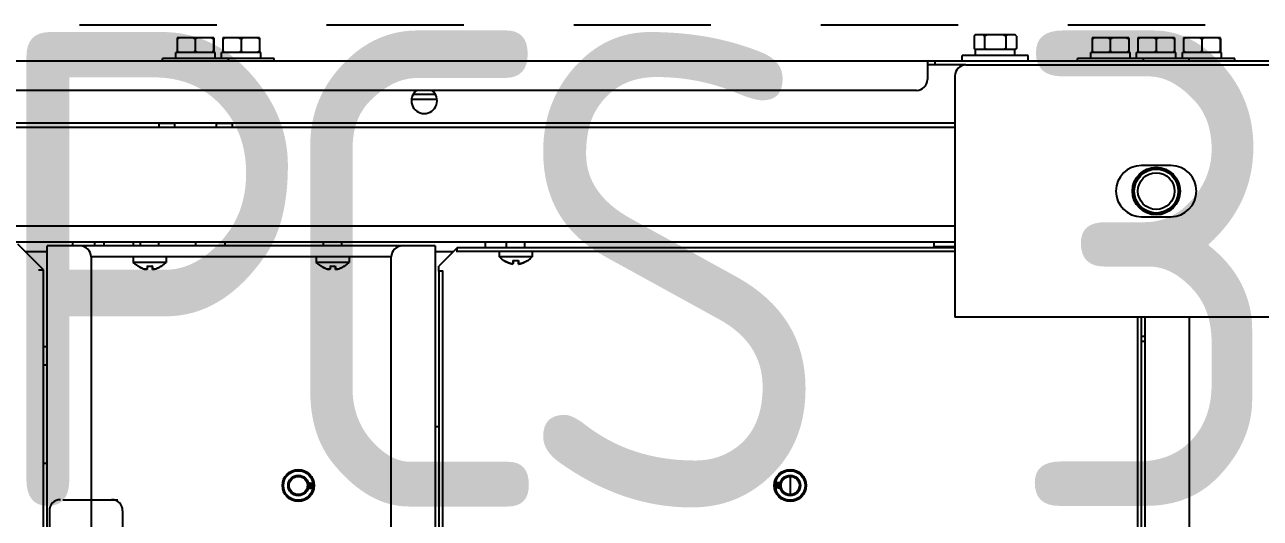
# Model space of a CAD drawing. Header units: millimetres. Extents: x 0 to 87554, y -20854 to 20404.
# Drawn here: x 7498 to 7835.6, y -14826.7 to -14691.7 of the extents above; entities that cross this region are included whole.
import ezdxf

# ---------------------------------------------------------------- set-up
doc = ezdxf.new("R2010")
doc.units = ezdxf.units.MM
doc.linetypes.add('CENTER', pattern=[50.8, 31.75, -6.35, 6.35, -6.35])
doc.linetypes.add('JIS_02_0.7', pattern=[1.35, 0.75, -0.6])
doc.layers.get('0').update_dxf_attribs({"lineweight": 15})
for name, color, linetype in [('2', 4, 'CENTER'), ('2401-00238-M5_0', 7, 'Continuous'), ('2401-00258-M8-20HWMC_0', 7, 'Continuous'), ('2401-00300-M6-16HWMC_0', 7, 'Continuous'), ('2401-00332-S-M12-30HM_0', 7, 'Continuous'), ('2401-01144-S-M6-16HWM_0', 7, 'Continuous'), ('2403-00020_S-M5-0_0', 7, 'Continuous'), ('2404-00038-S-D12_0', 7, 'Continuous'), ('2404-00049-S-D12D37-P_0', 7, 'Continuous'), ('2501-00237_0', 7, 'Continuous'), ('4208-11050_0', 7, 'Continuous'), ('4212-73674_0', 7, 'Continuous'), ('4212-KH003_041_0', 7, 'Continuous'), ('4212-L0877_0', 7, 'Continuous'), ('4215-12269_10_0', 7, 'Continuous'), ('4215-12269_11_0', 7, 'Continuous'), ('4215-12269_15_0', 7, 'Continuous'), ('4215-12269_9_0', 7, 'Continuous'), ('4215-12552_0', 7, 'Continuous'), ('4215-12559_0', 7, 'Continuous'), ('4215-12647_0', 7, 'Continuous'), ('4215-12648_0', 7, 'Continuous'), ('4215-12649_2_2_0', 7, 'Continuous'), ('4215-12653_3_0', 7, 'Continuous'), ('4215-16530_0', 7, 'Continuous'), ('4215-17084_1_0', 7, 'Continuous'), ('4217-15628_0', 7, 'Continuous'), ('4403-06229_0', 7, 'Continuous')]:
    doc.layers.add(name, color=color, linetype=linetype)
doc.styles.add('GB', font='gbenor.shx', dxfattribs={"bigfont": 'gbcbig.shx'})

# ---------------------------------------------------------------- blocks, each defined once
blk = doc.blocks.new('ju7888')
at = {"layer": '2401-00238-M5_0', "color": 87, "linetype": 'Continuous'}
for p, q in [((-28.71, -838.78), (-27.2, -838.78)), ((-28.71, -838.78), (-27.2, -838.78)), ((-27.2, -838.78), (-27.2, -847.77)), ((-27.2, -838.78), (-27.2, -847.78)), ((-26.26, -840.02), (-26.24, -840.05)), ((-26.26, -840.02), (-26.24, -840.05)), ((-26.2, -840.03), (-26.26, -840.03)), ((-26.25, -840.03), (-26.23, -840.03)), ((-26.22, -840), (-26.23, -839.99)), ((-26.22, -840), (-26.23, -839.99)), ((-26.22, -840), (-26.22, -839.99)), ((-26.22, -840), (-26.22, -839.99)), ((-29.71, -840.78), (-31.21, -840.78)), ((-29.71, -840.78), (-31.21, -840.78)), ((-26.26, -842.52), (-26.26, -842.52)), ((-26.26, -842.52), (-26.26, -842.52)), ((-25.26, -842.53), (-26.26, -842.53)), ((-25.26, -842.53), (-26.26, -842.53)), ((-26.2, -843.26), (-26.2, -843.28)), ((-26.2, -843.26), (-26.2, -843.28)), ((-25.26, -842.52), (-25.26, -842.53)), ((-25.26, -842.52), (-25.26, -842.53)), ((-25.26, -842.53), (-25.26, -842.53)), ((-25.26, -842.53), (-25.26, -842.53)), ((-29.71, -845.78), (-31.21, -845.78)), ((-29.71, -845.78), (-31.21, -845.78)), ((-26.26, -843.99), (-26.25, -843.99)), ((-26.26, -844.03), (-25.26, -844.03)), ((-26.26, -846.53), (-26.24, -846.5)), ((-26.26, -846.53), (-26.24, -846.5)), ((-26.26, -846.52), (-26.26, -846.53)), ((-26.26, -846.52), (-26.26, -846.53)), ((-26.26, -846.53), (-26.2, -846.53)), ((-26.25, -846.52), (-26.23, -846.52)), ((-26.22, -846.55), (-26.22, -846.55)), ((-26.22, -846.55), (-26.22, -846.55)), ((-26.22, -846.55), (-26.22, -846.55)), ((-26.22, -846.55), (-26.22, -846.55)), ((-25.26, -844.02), (-25.26, -844.03)), ((-25.26, -844.02), (-25.26, -844.03)), ((-28.71, -847.78), (-27.2, -847.78)), ((-28.71, -847.78), (-27.2, -847.78)), ((-30.21, -890.78), (-31.21, -890.78)), ((-27.21, -888.78), (-25.7, -888.78)), ((-25.7, -888.78), (-25.7, -897.77)), ((-24.76, -890.02), (-24.75, -890.03)), ((-24.76, -890.02), (-24.75, -890.03)), ((-24.75, -890.03), (-24.73, -890.03)), ((-24.72, -890), (-24.73, -889.99)), ((-24.72, -890), (-24.72, -889.99)), ((-23.76, -892.52), (-24.76, -892.52)), ((-23.76, -892.53), (-24.76, -892.53)), ((-24.76, -893.99), (-24.75, -893.99)), ((-30.21, -895.78), (-31.21, -895.78)), ((-27.21, -897.78), (-25.7, -897.78)), ((-24.76, -896.53), (-24.74, -896.5)), ((-24.76, -896.53), (-24.74, -896.5)), ((-30.21, -940.78), (-31.21, -940.78)), ((-27.21, -938.78), (-25.7, -938.78)), ((-25.7, -938.78), (-25.7, -947.77)), ((-24.76, -940.02), (-24.75, -940.03)), ((-24.76, -940.02), (-24.75, -940.03)), ((-24.75, -940.03), (-24.73, -940.03)), ((-24.72, -940), (-24.73, -939.99)), ((-24.72, -940), (-24.72, -939.99)), ((-23.76, -942.52), (-24.76, -942.52)), ((-23.76, -942.53), (-24.76, -942.53)), ((-24.76, -943.99), (-24.75, -943.99)), ((-30.21, -945.78), (-31.21, -945.78)), ((-27.21, -947.78), (-25.7, -947.78)), ((-24.76, -946.53), (-24.74, -946.5)), ((-24.76, -946.53), (-24.74, -946.5)), ((-2.71, -972.28), (-2.71, -971.28)), ((2.29, -972.28), (2.29, -971.28))]:
    blk.add_line(p, q, dxfattribs=at)
for centre, radius, start, end in [((-35.87, -846.82), 11.83, 40.1165, 42.873), ((-35.87, -846.82), 11.83, 40.1165, 42.873), ((-35.09, -846.16), 10.8, 39.0288, 40.104), ((-35.09, -846.16), 10.8, 39.0288, 40.104), ((-34.47, -845.66), 10.01, 37.0693, 39.0396), ((-34.47, -845.66), 10.01, 37.0693, 39.0396), ((-33.62, -845.02), 8.94, 34.2163, 37.084), ((-33.62, -845.02), 8.94, 34.2152, 37.084), ((-33.14, -844.65), 8.29, 33.7059, 33.8826), ((-32.94, -844.52), 8.05, 32.2072, 33.935), ((-26.35, -838.52), 1.52, 273.726, 273.9114), ((-33.11, -844.67), 8.32, 33.9128, 34.1049), ((-33.11, -844.67), 8.32, 33.914, 34.1035), ((-31.2, -843.26), 5, 8.5445, 8.8233), ((-31.18, -843.26), 4.98, 8.0987, 8.4677), ((-31.17, -843.29), 4.96, 6.6455, 8.8255), ((-31.1, -843.24), 4.9, 351.1583, 359.5987), ((-31.16, -843.26), 4.96, 351.5316, 353.3553), ((-31.09, -843.25), 4.89, 359.7987, 8.1134), ((-31.09, -843.3), 4.89, 351.8749, 0.1601), ((-31.07, -843.28), 4.87, 0.1575, 6.6506), ((-31.07, -843.27), 4.87, 353.3493, 0.1304), ((-30.14, -843.14), 4.92, 7.2208, 8.9558), ((-25.37, -843.93), 1.41, 85.6963, 86.5367), ((-35.09, -840.39), 10.8, 319.896, 320.9712), ((-35.09, -840.39), 10.8, 319.896, 320.9712), ((-34.47, -840.89), 10.01, 320.9604, 322.9307), ((-34.47, -840.89), 10.01, 320.9604, 322.9307), ((-33.61, -841.54), 8.93, 322.9152, 325.8222), ((-33.61, -841.54), 8.93, 322.9152, 325.8234), ((-31.2, -843.26), 5, 351.1771, 351.5334), ((-33.16, -841.88), 8.31, 326.0737, 326.25), ((-33.14, -841.9), 8.29, 326.1174, 326.295), ((-26.37, -848.27), 1.75, 86.2738, 86.4492), ((-26.35, -848.03), 1.52, 86.0886, 86.2739), ((-32.91, -842.05), 8.01, 326.2875, 327.7953), ((-33.11, -841.88), 8.32, 325.8951, 326.0872), ((-33.11, -841.88), 8.32, 325.8965, 326.086), ((-25.36, -845.39), 1.38, 85.6479, 86.5243), ((-30.14, -843.41), 4.92, 351.0446, 352.8614), ((-35.87, -839.73), 11.83, 317.127, 319.8835), ((-35.87, -839.73), 11.83, 317.127, 319.8835), ((-31.66, -894.67), 8.31, 33.7512, 33.9263), ((-24.86, -888.4), 1.63, 273.5445, 273.9047), ((-31.61, -894.67), 8.32, 33.914, 34.1035), ((-29.7, -893.26), 5, 8.5445, 8.8233), ((-29.69, -893.26), 4.98, 8.0988, 8.5445), ((-29.6, -893.24), 4.9, 351.1583, 359.5987), ((-29.59, -893.25), 4.89, 359.6549, 8.1134), ((-29.59, -893.3), 4.89, 351.8748, 0.345), ((-28.7, -893.15), 4.98, 7.1432, 7.3077), ((-28.7, -893.4), 4.98, 352.689, 352.8568), ((-24.86, -898.15), 1.63, 86.0953, 86.4555), ((-31.61, -891.88), 8.32, 325.8965, 326.086), ((-31.66, -944.67), 8.31, 33.7512, 33.9263), ((-24.86, -938.4), 1.63, 273.5445, 273.9047), ((-31.61, -944.67), 8.32, 33.914, 34.1035), ((-29.7, -943.26), 5, 8.5445, 8.8233), ((-29.69, -943.26), 4.98, 8.0988, 8.5445), ((-29.6, -943.24), 4.9, 351.1583, 359.5987), ((-29.59, -943.25), 4.89, 359.6549, 8.1134), ((-29.59, -943.3), 4.89, 351.8748, 0.345), ((-28.7, -943.15), 4.98, 7.1432, 7.3077), ((-28.7, -943.4), 4.98, 352.689, 352.8568), ((-24.86, -948.15), 1.63, 86.0953, 86.4555), ((-31.61, -941.88), 8.32, 325.8965, 326.086)]:
    blk.add_arc(centre, radius, start, end, dxfattribs=at)
blk.add_open_spline([(-26.23, -840.02), (-26.24, -840.02), (-26.25, -840.02), (-26.26, -840.02)], degree=3, dxfattribs=at)
for points, knots in [([(-26.24, -840.05), (-25.99, -840.42), (-25.55, -841.2), (-25.32, -842.08), (-25.26, -842.52)], [0, 0, 0, 0, 0.500343, 1, 1, 1, 1]), ([(-26.2, -840.02), (-26.2, -840.02), (-26.21, -840.02), (-26.22, -840.02), (-26.23, -840.02)], [0, 0, 0, 0, 0.2882, 1, 1, 1, 1]), ([(-26.23, -840.03), (-26.22, -840.03), (-26.22, -840.03), (-26.2, -840.03), (-26.2, -840.03)], [0, 0, 0, 0, 0.738431, 1, 1, 1, 1]), ([(-25.28, -842.37), (-25.34, -841.99), (-25.56, -841.24), (-25.92, -840.56), (-26.13, -840.23)], [0, 0, 0, 0, 0.499769, 1, 1, 1, 1]), ([(-25.28, -842.52), (-25.4, -842.51), (-25.73, -842.5), (-26.05, -842.5), (-26.26, -842.49)], [0, 0, 0, 0, 0.367631, 1, 1, 1, 1]), ([(-26.25, -842.56), (-26.05, -842.55), (-25.72, -842.55), (-25.4, -842.54), (-25.28, -842.53)], [0, 0, 0, 0, 0.632589, 1, 1, 1, 1]), ([(-26.25, -843.99), (-26.05, -844), (-25.72, -844), (-25.4, -844.01), (-25.28, -844.02)], [0, 0, 0, 0, 0.632589, 1, 1, 1, 1]), ([(-25.26, -844.03), (-25.32, -844.47), (-25.56, -845.34), (-26, -846.13), (-26.25, -846.5)], [0, 0, 0, 0, 0.499658, 1, 1, 1, 1]), ([(-26.24, -846.5), (-25.99, -846.13), (-25.55, -845.35), (-25.32, -844.47), (-25.26, -844.03)], [0, 0, 0, 0, 0.500343, 1, 1, 1, 1]), ([(-26.23, -846.52), (-26.22, -846.52), (-26.22, -846.52), (-26.2, -846.52), (-26.2, -846.52)], [0, 0, 0, 0, 0.738431, 1, 1, 1, 1]), ([(-25.28, -844.18), (-25.34, -844.56), (-25.56, -845.31), (-25.92, -845.99), (-26.13, -846.32)], [0, 0, 0, 0, 0.499769, 1, 1, 1, 1]), ([(-24.72, -889.99), (-24.79, -889.89), (-25.1, -889.47), (-25.43, -889.07), (-25.7, -888.78)], [0, 0, 0, 0, 0.23673, 1, 1, 1, 1]), ([(-24.7, -890.02), (-24.71, -890.02), (-24.73, -890.02), (-24.75, -890.02), (-24.76, -890.02)], [0, 0, 0, 0, 0.27554, 1, 1, 1, 1]), ([(-24.75, -890.03), (-24.5, -890.41), (-24.06, -891.19), (-23.82, -892.07), (-23.76, -892.52)], [0, 0, 0, 0, 0.500351, 1, 1, 1, 1]), ([(-23.76, -892.52), (-23.82, -892.08), (-24.06, -891.21), (-24.5, -890.42), (-24.75, -890.05)], [0, 0, 0, 0, 0.499658, 1, 1, 1, 1]), ([(-24.73, -890.03), (-24.72, -890.03), (-24.72, -890.03), (-24.7, -890.03), (-24.7, -890.03)], [0, 0, 0, 0, 0.738431, 1, 1, 1, 1]), ([(-23.76, -892.52), (-23.88, -892.51), (-24.21, -892.5), (-24.54, -892.5), (-24.76, -892.49)], [0, 0, 0, 0, 0.351268, 1, 1, 1, 1]), ([(-23.76, -894.03), (-23.82, -894.48), (-24.06, -895.36), (-24.51, -896.14), (-24.76, -896.52)], [0, 0, 0, 0, 0.499649, 1, 1, 1, 1]), ([(-24.75, -892.56), (-24.55, -892.55), (-24.22, -892.55), (-23.9, -892.54), (-23.78, -892.53)], [0, 0, 0, 0, 0.632589, 1, 1, 1, 1]), ([(-24.75, -893.99), (-24.54, -894), (-24.21, -894), (-23.88, -894.01), (-23.76, -894.02)], [0, 0, 0, 0, 0.648661, 1, 1, 1, 1]), ([(-24.74, -896.5), (-24.49, -896.13), (-24.05, -895.35), (-23.82, -894.47), (-23.76, -894.03)], [0, 0, 0, 0, 0.500343, 1, 1, 1, 1]), ([(-24.72, -896.55), (-24.79, -896.65), (-25.09, -897.08), (-25.43, -897.48), (-25.7, -897.78)], [0, 0, 0, 0, 0.236627, 1, 1, 1, 1]), ([(-24.75, -896.52), (-24.74, -896.52), (-24.73, -896.52), (-24.7, -896.52), (-24.7, -896.52)], [0, 0, 0, 0, 0.742773, 1, 1, 1, 1]), ([(-24.72, -939.99), (-24.79, -939.89), (-25.1, -939.47), (-25.43, -939.07), (-25.7, -938.78)], [0, 0, 0, 0, 0.23673, 1, 1, 1, 1]), ([(-24.7, -940.02), (-24.71, -940.02), (-24.73, -940.02), (-24.75, -940.02), (-24.76, -940.02)], [0, 0, 0, 0, 0.27554, 1, 1, 1, 1]), ([(-24.75, -940.03), (-24.5, -940.41), (-24.06, -941.19), (-23.82, -942.07), (-23.76, -942.52)], [0, 0, 0, 0, 0.500351, 1, 1, 1, 1]), ([(-23.76, -942.52), (-23.82, -942.08), (-24.06, -941.21), (-24.5, -940.42), (-24.75, -940.05)], [0, 0, 0, 0, 0.499658, 1, 1, 1, 1]), ([(-24.73, -940.03), (-24.72, -940.03), (-24.72, -940.03), (-24.7, -940.03), (-24.7, -940.03)], [0, 0, 0, 0, 0.738431, 1, 1, 1, 1]), ([(-23.76, -942.52), (-23.88, -942.51), (-24.21, -942.5), (-24.54, -942.5), (-24.76, -942.49)], [0, 0, 0, 0, 0.351268, 1, 1, 1, 1]), ([(-23.76, -944.03), (-23.82, -944.48), (-24.06, -945.36), (-24.51, -946.14), (-24.76, -946.52)], [0, 0, 0, 0, 0.499649, 1, 1, 1, 1]), ([(-24.75, -942.56), (-24.55, -942.55), (-24.22, -942.55), (-23.9, -942.54), (-23.78, -942.53)], [0, 0, 0, 0, 0.632589, 1, 1, 1, 1]), ([(-24.75, -943.99), (-24.54, -944), (-24.21, -944), (-23.88, -944.01), (-23.76, -944.02)], [0, 0, 0, 0, 0.648661, 1, 1, 1, 1]), ([(-24.74, -946.5), (-24.49, -946.13), (-24.05, -945.35), (-23.82, -944.47), (-23.76, -944.03)], [0, 0, 0, 0, 0.500343, 1, 1, 1, 1]), ([(-24.72, -946.55), (-24.79, -946.65), (-25.09, -947.08), (-25.43, -947.48), (-25.7, -947.78)], [0, 0, 0, 0, 0.236627, 1, 1, 1, 1]), ([(-24.75, -946.52), (-24.74, -946.52), (-24.73, -946.52), (-24.7, -946.52), (-24.7, -946.52)], [0, 0, 0, 0, 0.742773, 1, 1, 1, 1])]:
    blk.add_open_spline(points, degree=3, knots=knots, dxfattribs=at)
at = {"layer": '2401-00258-M8-20HWMC_0', "color": 87, "linetype": 'Continuous'}
for p, q in [((-31.21, -922.78), (-30.21, -922.78)), ((-31.21, -930.78), (-30.21, -930.78)), ((-31.21, -947.78), (-30.21, -947.78)), ((-31.21, -955.78), (-30.21, -955.78))]:
    blk.add_line(p, q, dxfattribs=at)
at = {"layer": '2401-00300-M6-16HWMC_0', "color": 87, "linetype": 'Continuous'}
for p, q in [((-30.21, -958.28), (-31.21, -958.28)), ((-30.21, -964.28), (-31.21, -964.28))]:
    blk.add_line(p, q, dxfattribs=at)
at = {"layer": '2401-00332-S-M12-30HM_0', "color": 87, "linetype": 'Continuous'}
for radius in [6, 5]:
    blk.add_circle((-45.21, -668.28), radius, dxfattribs=at)
at = {"layer": '2401-01144-S-M6-16HWM_0', "color": 87, "linetype": 'Continuous'}
for p, q in [((-81.51, -646.78), (-81.51, -659.28)), ((-80.71, -646.78), (-81.51, -646.78)), ((-87.11, -650.76), (-87.11, -660.79)), ((-86.81, -650.75), (-83.41, -650.75)), ((-86.81, -650.8), (-83.41, -650.8)), ((-83.11, -650.43), (-83.11, -661.13)), ((-81.51, -650.43), (-83.11, -650.43)), ((-86.81, -655.83), (-83.41, -655.83)), ((-86.81, -660.8), (-83.41, -660.8)), ((-81.51, -661.13), (-83.11, -661.13)), ((-81.51, -659.28), (-81.51, -671.78)), ((-80.71, -659.28), (-81.51, -659.28)), ((-87.11, -663.26), (-87.11, -673.29)), ((-86.81, -663.25), (-83.41, -663.25)), ((-86.81, -663.3), (-83.41, -663.3)), ((-83.11, -662.93), (-83.11, -673.63)), ((-81.51, -662.93), (-83.11, -662.93)), ((-86.81, -668.33), (-83.41, -668.33)), ((-86.81, -673.3), (-83.41, -673.3)), ((-81.51, -673.63), (-83.11, -673.63)), ((-81.51, -671.78), (-81.51, -689.78)), ((-80.71, -671.78), (-81.51, -671.78)), ((-87.11, -675.76), (-87.11, -685.79)), ((-86.81, -675.75), (-83.41, -675.75)), ((-86.81, -675.8), (-83.41, -675.8)), ((-83.11, -675.43), (-83.11, -686.13)), ((-81.51, -675.43), (-83.11, -675.43)), ((-86.81, -680.83), (-83.41, -680.83)), ((-86.81, -685.8), (-83.41, -685.8)), ((-81.51, -686.13), (-83.11, -686.13)), ((-80.71, -689.78), (-81.51, -689.78)), ((-82.31, -703.28), (-82.31, -721.28)), ((-80.71, -703.28), (-82.31, -703.28)), ((-87.61, -706.5), (-87.91, -706.8)), ((-87.91, -706.8), (-87.91, -717.75)), ((-87.61, -706.5), (-84.21, -706.5)), ((-83.91, -706.8), (-84.21, -706.5)), ((-83.91, -706.8), (-83.91, -717.75)), ((-82.31, -706.93), (-83.91, -706.93)), ((-87.61, -709.39), (-84.21, -709.39)), ((-87.61, -715.16), (-84.21, -715.16)), ((-87.61, -718.05), (-87.91, -717.75)), ((-87.61, -718.05), (-84.21, -718.05)), ((-83.91, -717.75), (-84.21, -718.05)), ((-82.31, -717.63), (-83.91, -717.63)), ((-80.71, -721.28), (-82.31, -721.28)), ((-81.51, -909.28), (-81.51, -921.78)), ((-80.71, -909.28), (-81.51, -909.28)), ((-87.11, -913.26), (-87.11, -923.29)), ((-86.81, -913.25), (-83.41, -913.25)), ((-86.81, -913.3), (-83.41, -913.3)), ((-83.11, -912.93), (-83.11, -923.63)), ((-81.51, -912.93), (-83.11, -912.93)), ((-86.81, -918.33), (-83.41, -918.33)), ((-86.81, -923.3), (-83.41, -923.3)), ((-81.51, -923.63), (-83.11, -923.63)), ((-81.51, -921.78), (-81.51, -939.78)), ((-80.71, -921.78), (-81.51, -921.78)), ((-87.11, -925.76), (-87.11, -935.79)), ((-86.81, -925.75), (-83.41, -925.75)), ((-86.81, -925.8), (-83.41, -925.8)), ((-83.11, -925.43), (-83.11, -936.13)), ((-81.51, -925.43), (-83.11, -925.43)), ((-86.81, -930.83), (-83.41, -930.83)), ((-86.81, -935.8), (-83.41, -935.8)), ((-81.51, -936.13), (-83.11, -936.13)), ((-80.71, -939.78), (-81.51, -939.78))]:
    blk.add_line(p, q, dxfattribs=at)
for centre, radius, start, end in [((-85.4, -730.53), 79.79, 91.0113, 91.2267), ((-85.59, -580.71), 70.1, 268.7584, 269.0036), ((-84.82, -730.53), 79.79, 88.7733, 88.9887), ((-84.63, -580.71), 70.1, 270.9964, 271.2416), ((-85.4, -581.02), 79.79, 268.7733, 268.9887), ((-84.82, -581.02), 79.79, 271.0113, 271.2267), ((-85.4, -743.03), 79.79, 91.0113, 91.2267), ((-85.59, -593.21), 70.1, 268.7584, 269.0036), ((-84.82, -743.03), 79.79, 88.7733, 88.9887), ((-84.63, -593.21), 70.1, 270.9964, 271.2416), ((-85.4, -593.52), 79.79, 268.7733, 268.9887), ((-84.82, -593.52), 79.79, 271.0113, 271.2267), ((-85.4, -755.53), 79.79, 91.0113, 91.2267), ((-85.59, -605.71), 70.1, 268.7584, 269.0036), ((-84.82, -755.53), 79.79, 88.7733, 88.9887), ((-84.63, -605.71), 70.1, 270.9964, 271.2416), ((-85.4, -606.02), 79.79, 268.7733, 268.9887), ((-84.82, -606.02), 79.79, 271.0113, 271.2267), ((-85.15, -715.47), 3.56, 219.1319, 219.4973), ((-86.67, -715.47), 3.56, 320.5027, 320.8681), ((-85.4, -993.03), 79.79, 91.0113, 91.2267), ((-85.59, -843.21), 70.1, 268.7584, 269.0036), ((-84.82, -993.03), 79.79, 88.7733, 88.9887), ((-84.63, -843.21), 70.1, 270.9964, 271.2416), ((-85.4, -843.52), 79.79, 268.7733, 268.9887), ((-84.82, -843.52), 79.79, 271.0113, 271.2267), ((-85.4, -1005.53), 79.79, 91.0113, 91.2267), ((-85.59, -855.71), 70.1, 268.7584, 269.0036), ((-84.82, -1005.53), 79.79, 88.7733, 88.9887), ((-84.63, -855.71), 70.1, 270.9964, 271.2416), ((-85.4, -856.02), 79.79, 268.7733, 268.9887), ((-84.82, -856.02), 79.79, 271.0113, 271.2267)]:
    blk.add_arc(centre, radius, start, end, dxfattribs=at)
for points in [[(-86.81, -650.8), (-86.92, -650.99), (-87.02, -651.18), (-87.11, -651.38)], [(-83.41, -650.8), (-83.3, -650.99), (-83.2, -651.18), (-83.11, -651.38)], [(-87.11, -655.25), (-87.02, -655.45), (-86.92, -655.64), (-86.81, -655.83)], [(-86.81, -655.83), (-86.92, -656.01), (-87.02, -656.2), (-87.11, -656.39)], [(-83.11, -655.25), (-83.2, -655.45), (-83.3, -655.64), (-83.41, -655.83)], [(-83.41, -655.83), (-83.3, -656.01), (-83.2, -656.2), (-83.11, -656.39)], [(-87.11, -660.23), (-87.02, -660.43), (-86.92, -660.62), (-86.81, -660.8)], [(-83.11, -660.23), (-83.2, -660.43), (-83.3, -660.62), (-83.41, -660.8)], [(-86.81, -663.3), (-86.92, -663.49), (-87.02, -663.68), (-87.11, -663.88)], [(-83.41, -663.3), (-83.3, -663.49), (-83.2, -663.68), (-83.11, -663.88)], [(-87.11, -667.75), (-87.02, -667.95), (-86.92, -668.14), (-86.81, -668.33)], [(-86.81, -668.33), (-86.92, -668.51), (-87.02, -668.7), (-87.11, -668.89)], [(-83.11, -667.75), (-83.2, -667.95), (-83.3, -668.14), (-83.41, -668.33)], [(-83.41, -668.33), (-83.3, -668.51), (-83.2, -668.7), (-83.11, -668.89)], [(-87.11, -672.73), (-87.02, -672.93), (-86.92, -673.12), (-86.81, -673.3)], [(-83.11, -672.73), (-83.2, -672.93), (-83.3, -673.12), (-83.41, -673.3)], [(-86.81, -675.8), (-86.92, -675.99), (-87.02, -676.18), (-87.11, -676.38)], [(-83.41, -675.8), (-83.3, -675.99), (-83.2, -676.18), (-83.11, -676.38)], [(-87.11, -680.25), (-87.02, -680.45), (-86.92, -680.64), (-86.81, -680.83)], [(-86.81, -680.83), (-86.92, -681.01), (-87.02, -681.2), (-87.11, -681.39)], [(-83.11, -680.25), (-83.2, -680.45), (-83.3, -680.64), (-83.41, -680.83)], [(-83.41, -680.83), (-83.3, -681.01), (-83.2, -681.2), (-83.11, -681.39)], [(-87.11, -685.23), (-87.02, -685.43), (-86.92, -685.62), (-86.81, -685.8)], [(-83.11, -685.23), (-83.2, -685.43), (-83.3, -685.62), (-83.41, -685.8)], [(-87.61, -706.5), (-87.72, -706.61), (-87.82, -706.72), (-87.91, -706.83)], [(-84.21, -706.5), (-84.11, -706.61), (-84.01, -706.72), (-83.91, -706.83)], [(-87.91, -709.06), (-87.82, -709.17), (-87.72, -709.28), (-87.61, -709.39)], [(-87.61, -709.39), (-87.72, -709.6), (-87.82, -709.82), (-87.91, -710.05)], [(-83.91, -709.06), (-84.01, -709.17), (-84.11, -709.28), (-84.21, -709.39)], [(-84.21, -709.39), (-84.1, -709.6), (-84, -709.82), (-83.91, -710.05)], [(-87.91, -714.5), (-87.82, -714.73), (-87.72, -714.95), (-87.61, -715.16)], [(-87.61, -715.16), (-87.72, -715.27), (-87.82, -715.38), (-87.91, -715.49)], [(-83.91, -714.5), (-84, -714.73), (-84.1, -714.95), (-84.21, -715.16)], [(-84.21, -715.16), (-84.11, -715.27), (-84.01, -715.38), (-83.91, -715.49)], [(-87.9, -717.74), (-87.81, -717.85), (-87.71, -717.95), (-87.61, -718.05)], [(-83.93, -717.74), (-84.02, -717.85), (-84.11, -717.95), (-84.21, -718.05)], [(-86.81, -913.3), (-86.92, -913.49), (-87.02, -913.68), (-87.11, -913.88)], [(-83.41, -913.3), (-83.3, -913.49), (-83.2, -913.68), (-83.11, -913.88)], [(-87.11, -917.75), (-87.02, -917.95), (-86.92, -918.14), (-86.81, -918.33)], [(-83.11, -917.75), (-83.2, -917.95), (-83.3, -918.14), (-83.41, -918.33)], [(-86.81, -918.33), (-86.92, -918.51), (-87.02, -918.7), (-87.11, -918.89)], [(-83.41, -918.33), (-83.3, -918.51), (-83.2, -918.7), (-83.11, -918.89)], [(-87.11, -922.73), (-87.02, -922.93), (-86.92, -923.12), (-86.81, -923.3)], [(-83.11, -922.73), (-83.2, -922.93), (-83.3, -923.12), (-83.41, -923.3)], [(-86.81, -925.8), (-86.92, -925.99), (-87.02, -926.18), (-87.11, -926.38)], [(-83.41, -925.8), (-83.3, -925.99), (-83.2, -926.18), (-83.11, -926.38)], [(-87.11, -930.25), (-87.02, -930.45), (-86.92, -930.64), (-86.81, -930.83)], [(-86.81, -930.83), (-86.92, -931.01), (-87.02, -931.2), (-87.11, -931.39)], [(-83.11, -930.25), (-83.2, -930.45), (-83.3, -930.64), (-83.41, -930.83)], [(-83.41, -930.83), (-83.3, -931.01), (-83.2, -931.2), (-83.11, -931.39)], [(-87.11, -935.23), (-87.02, -935.43), (-86.92, -935.62), (-86.81, -935.8)], [(-83.11, -935.23), (-83.2, -935.43), (-83.3, -935.62), (-83.41, -935.8)]]:
    blk.add_open_spline(points, degree=3, dxfattribs=at)
at = {"layer": '2403-00020_S-M5-0_0', "color": 87, "linetype": 'Continuous'}
for p, q in [((34.49, -771.98), (34.49, -771.18)), ((34.49, -771.18), (34.59, -771.18)), ((34.64, -771.98), (34.49, -771.98)), ((34.59, -771.18), (34.59, -771.8)), ((34.59, -771.8), (34.82, -771.18)), ((34.89, -771.26), (34.64, -771.98)), ((34.82, -771.18), (34.96, -771.18)), ((35.14, -771.98), (34.89, -771.26)), ((34.96, -771.18), (35.19, -771.8)), ((35.29, -771.98), (35.14, -771.98)), ((35.19, -771.8), (35.19, -771.18)), ((35.19, -771.18), (35.29, -771.18)), ((35.29, -771.18), (35.29, -771.98)), ((35.42, -771.38), (35.46, -771.31)), ((35.52, -771.38), (35.42, -771.38)), ((35.42, -771.98), (35.42, -771.53)), ((35.42, -771.53), (35.54, -771.53)), ((35.99, -771.98), (35.42, -771.98)), ((35.46, -771.31), (35.51, -771.24)), ((35.51, -771.24), (35.59, -771.19)), ((35.59, -771.67), (35.51, -771.62)), ((35.51, -771.62), (35.51, -771.89)), ((35.51, -771.89), (35.99, -771.89)), ((35.56, -771.31), (35.52, -771.38)), ((35.54, -771.53), (35.61, -771.58)), ((35.61, -771.28), (35.56, -771.31)), ((35.59, -771.19), (35.67, -771.18)), ((35.67, -771.69), (35.59, -771.67)), ((35.67, -771.26), (35.61, -771.28)), ((35.61, -771.58), (35.67, -771.6)), ((35.67, -771.18), (35.77, -771.18)), ((35.77, -771.26), (35.67, -771.26)), ((35.67, -771.6), (35.77, -771.6)), ((35.77, -771.69), (35.67, -771.69)), ((35.77, -771.18), (35.86, -771.19)), ((35.84, -771.28), (35.77, -771.26)), ((35.77, -771.6), (35.84, -771.58)), ((35.86, -771.67), (35.77, -771.69)), ((35.89, -771.31), (35.84, -771.28)), ((35.84, -771.58), (35.89, -771.55)), ((35.86, -771.19), (35.94, -771.24)), ((35.94, -771.62), (35.86, -771.67)), ((35.92, -771.36), (35.89, -771.31)), ((35.89, -771.55), (35.92, -771.5)), ((35.94, -771.41), (35.92, -771.36)), ((35.92, -771.5), (35.94, -771.45)), ((35.94, -771.24), (35.99, -771.31)), ((35.94, -771.45), (35.94, -771.41)), ((35.99, -771.55), (35.94, -771.62)), ((35.99, -771.31), (36.02, -771.4)), ((36.02, -771.46), (35.99, -771.55)), ((35.99, -771.89), (35.99, -771.98)), ((36.02, -771.4), (36.02, -771.46)), ((34.56, -899.49), (34.59, -899.4)), ((34.56, -899.55), (34.56, -899.49)), ((34.59, -899.64), (34.56, -899.55)), ((34.59, -899.06), (34.59, -898.98)), ((34.59, -898.98), (35.16, -898.98)), ((35.07, -899.06), (34.59, -899.06)), ((34.59, -899.4), (34.64, -899.33)), ((34.64, -899.71), (34.59, -899.64)), ((34.64, -899.33), (34.72, -899.28)), ((34.66, -899.45), (34.64, -899.5)), ((34.64, -899.5), (34.64, -899.54)), ((34.64, -899.54), (34.66, -899.59)), ((34.72, -899.76), (34.64, -899.71)), ((34.69, -899.4), (34.66, -899.45)), ((34.66, -899.59), (34.69, -899.64)), ((34.74, -899.37), (34.69, -899.4)), ((34.69, -899.64), (34.74, -899.67)), ((34.72, -899.28), (34.81, -899.26)), ((34.81, -899.78), (34.72, -899.76)), ((34.81, -899.35), (34.74, -899.37)), ((34.74, -899.67), (34.81, -899.69)), ((34.81, -899.26), (34.91, -899.26)), ((34.91, -899.35), (34.81, -899.35)), ((34.81, -899.69), (34.91, -899.69)), ((34.91, -899.78), (34.81, -899.78)), ((34.91, -899.26), (34.99, -899.28)), ((34.97, -899.37), (34.91, -899.35)), ((34.91, -899.69), (34.97, -899.67)), ((34.99, -899.76), (34.91, -899.78)), ((35.04, -899.42), (34.97, -899.37)), ((34.97, -899.67), (35.02, -899.64)), ((34.99, -899.28), (35.07, -899.33)), ((35.07, -899.71), (34.99, -899.76)), ((35.02, -899.64), (35.06, -899.57)), ((35.16, -899.42), (35.04, -899.42)), ((35.06, -899.57), (35.16, -899.57)), ((35.07, -899.33), (35.07, -899.06)), ((35.12, -899.64), (35.07, -899.71)), ((35.16, -899.57), (35.12, -899.64)), ((35.16, -898.98), (35.16, -899.42)), ((35.29, -899.78), (35.29, -898.98)), ((35.29, -898.98), (35.44, -898.98)), ((35.39, -899.78), (35.29, -899.78)), ((35.62, -899.78), (35.39, -899.15)), ((35.39, -899.15), (35.39, -899.78)), ((35.44, -898.98), (35.69, -899.69)), ((35.76, -899.78), (35.62, -899.78)), ((35.69, -899.69), (35.94, -898.98)), ((35.99, -899.15), (35.76, -899.78)), ((35.94, -898.98), (36.09, -898.98)), ((35.99, -899.78), (35.99, -899.15)), ((36.09, -899.78), (35.99, -899.78)), ((36.09, -898.98), (36.09, -899.78))]:
    blk.add_line(p, q, dxfattribs=at)
for centre, radius in [((35.29, -768.28), 4.35), ((35.29, -768.28), 4.05), ((35.29, -768.28), 2.8), ((35.29, -768.28), 2.5), ((35.29, -902.68), 4.35), ((35.29, -902.68), 4.05), ((35.29, -902.68), 2.8), ((35.29, -902.68), 2.5)]:
    blk.add_circle(centre, radius, dxfattribs=at)
at = {"layer": '2404-00038-S-D12_0', "color": 87, "linetype": 'Continuous'}
for p, q in [((-39.13, -666.07), (-39.52, -666.07)), ((-38.74, -668.28), (-39.11, -668.28))]:
    blk.add_line(p, q, dxfattribs=at)
blk.add_circle((-45.21, -668.28), 6.1, dxfattribs=at)
at = {"layer": '2404-00049-S-D12D37-P_0', "color": 87, "linetype": 'Continuous'}
blk.add_circle((-45.21, -668.28), 6.5, dxfattribs=at)
at = {"layer": '2501-00237_0', "color": 87, "linetype": 'Continuous'}
blk.add_line((19.29, -864.28), (19.29, -865.28), dxfattribs=at)
at = {"layer": '4208-11050_0', "color": 87, "linetype": 'Continuous'}
blk.add_line((29.29, -971.28), (29.29, -972.28), dxfattribs=at)
at = {"layer": '4212-73674_0', "color": 87, "linetype": 'Continuous'}
for p, q in [((-63.91, -925.08), (-62.71, -925.08)), ((-63.91, -936.48), (-62.71, -936.48))]:
    blk.add_line(p, q, dxfattribs=at)
at = {"layer": '4212-KH003_041_0', "color": 87, "linetype": 'Continuous'}
for p, q in [((-31.21, -723.28), (-31.21, -1175.78)), ((-71.71, -871.28), (-71.71, -865.28))]:
    blk.add_line(p, q, dxfattribs=at)
at = {"layer": '4212-L0877_0', "color": 87, "linetype": 'Continuous'}
for p, q in [((-62.71, -1175.78), (-62.71, -723.28)), ((-35.71, -1175.78), (-35.71, -723.28)), ((-70.21, -864.8), (-70.21, -871.75)), ((-63.71, -920.78), (-63.71, -925.08)), ((-63.71, -920.78), (-62.71, -920.78)), ((-63.71, -936.48), (-63.71, -940.78)), ((-63.71, -940.78), (-62.71, -940.78))]:
    blk.add_line(p, q, dxfattribs=at)
at = {"layer": '4215-12269_10_0', "color": 87, "linetype": 'Continuous'}
for p, q in [((-10.71, -659.28), (585.29, -659.28)), ((585.29, -671.28), (-10.71, -671.28))]:
    blk.add_line(p, q, dxfattribs=at)
at = {"layer": '4215-12269_11_0', "color": 87, "linetype": 'Continuous'}
for p, q in [((585.29, -672.28), (-10.71, -672.28)), ((585.29, -673.28), (-10.71, -673.28)), ((-29.71, -723.28), (-29.71, -859.28)), ((-28.71, -723.28), (-28.71, -859.28)), ((-29.71, -859.28), (-24.71, -864.28)), ((-28.51, -859.28), (-29.71, -859.28)), ((-23.31, -863.08), (-23.31, -864.28)), ((-23.31, -863.28), (597.89, -863.28)), ((-23.31, -864.28), (-24.71, -864.28)), ((-23.31, -864.28), (597.89, -864.28))]:
    blk.add_line(p, q, dxfattribs=at)
at = {"layer": '4215-12269_15_0', "color": 87, "linetype": 'Continuous'}
blk.add_line((32.8, -768.28), (37.78, -768.28), dxfattribs=at)
at = {"layer": '4215-12269_9_0', "color": 87, "linetype": 'Continuous'}
for p, q in [((-30.21, -865.28), (-30.21, -971.28)), ((-30.21, -865.28), (604.79, -865.28)), ((-27.21, -877.28), (-27.21, -959.28)), ((601.79, -877.28), (-27.21, -877.28)), ((-27.21, -959.28), (601.79, -959.28)), ((604.79, -971.28), (-30.21, -971.28))]:
    blk.add_line(p, q, dxfattribs=at)
for centre, start, end in [((-27.21, -874.28), 180, 270), ((-27.21, -962.28), 90, 180)]:
    blk.add_arc(centre, 3, start, end, dxfattribs=at)
at = {"layer": '4215-12552_0', "color": 87, "linetype": 'Continuous'}
for p, q in [((-29.71, -851.53), (-31.21, -851.53)), ((-28.71, -865.28), (-28.71, -860.28)), ((-28.71, -977.28), (-28.71, -971.28))]:
    blk.add_line(p, q, dxfattribs=at)
at = {"layer": '4215-12559_0', "color": 87, "linetype": 'Continuous'}
for p, q in [((-5.51, -672.28), (-5.51, -671.28)), ((-30.06, -729.03), (-30.06, -723.28))]:
    blk.add_line(p, q, dxfattribs=at)
at = {"layer": '4215-12647_0', "color": 87, "linetype": 'Continuous'}
for p, q in [((-80.71, -30.28), (-80.71, -1306.28)), ((-79.71, -720.28), (-79.71, -730.78)), ((-80.71, -728.78), (-79.71, -728.78)), ((-80.71, -730.78), (-75.71, -730.78)), ((-72.71, -733.78), (-72.71, -1168.28))]:
    blk.add_line(p, q, dxfattribs=at)
blk.add_arc((-75.71, -733.78), 3, 0, 90, dxfattribs=at)
at = {"layer": '4215-12648_0', "color": 87, "linetype": 'Continuous'}
for p, q in [((-23.71, -972.28), (-30.71, -979.28)), ((-23.71, -973.68), (-23.71, -972.28)), ((598.29, -972.28), (-23.71, -972.28))]:
    blk.add_line(p, q, dxfattribs=at)
at = {"layer": '4215-12649_2_2_0', "color": 87, "linetype": 'Continuous'}
blk.add_line((-4.21, -672.28), (-4.21, -671.28), dxfattribs=at)
at = {"layer": '4215-12653_3_0', "color": 87, "linetype": 'Continuous'}
blk.add_line((-63.91, -1175.78), (-63.91, -723.28), dxfattribs=at)
blk.add_arc((-69.91, -868.28), 3.5, 216.7569, 143.2431, dxfattribs=at)
at = {"layer": '4215-16530_0', "color": 87, "linetype": 'Continuous'}
blk.add_line((-31.21, -729.03), (-29.71, -729.03), dxfattribs=at)
at = {"layer": '4215-17084_1_0', "color": 87, "linetype": 'Continuous'}
for p, q in [((-10.71, -613.28), (-10.71, -723.28)), ((-79.71, -720.28), (-79.71, -616.28)), ((-52.21, -664.28), (-52.21, -672.28)), ((-38.21, -672.28), (-38.21, -664.28)), ((-76.71, -723.28), (-10.71, -723.28))]:
    blk.add_line(p, q, dxfattribs=at)
for centre, radius, start, end in [((-45.21, -664.28), 7, 0, 180), ((-45.21, -672.28), 7, 180, 0), ((-76.71, -720.28), 3, 180, 270)]:
    blk.add_arc(centre, radius, start, end, dxfattribs=at)
at = {"layer": '4217-15628_0', "color": 87, "linetype": 'Continuous'}
for p, q in [((42.19, -950.68), (355.19, -950.68)), ((42.19, -970.68), (197.29, -970.68))]:
    blk.add_line(p, q, dxfattribs=at)
for centre, start, end in [((42.19, -953.68), 90, 180), ((42.19, -967.68), 180, 270)]:
    blk.add_arc(centre, 3, start, end, dxfattribs=at)
at = {"layer": '4403-06229_0', "color": 87, "linetype": 'Continuous'}
blk.add_line((39.19, -966.98), (39.19, -951.98), dxfattribs=at)

msp = doc.modelspace()

# ---------------------------------------------------------------- linework, layer by layer
at = {"layer": '2', "color": 1, "linetype": 'JIS_02_0.7', "ltscale": 50}
msp.add_line((6837.976, -14691.734), (13206.433, -14691.734), dxfattribs=at)

# ---------------------------------------------------------------- block references
at = {"rotation": 270}
msp.add_blockref('ju7888', (8475.412, -14782.445), dxfattribs=at)

# ---------------------------------------------------------------- texts
at = {"color": 1, "lineweight": 15, "insert": (7486.567, -14823.741), "char_height": 130, "width": 1145.03726, "attachment_point": 7, "style": 'GB'}
msp.add_mtext('{\\T0.8;PCS 3.1T}', dxfattribs=at)

doc.saveas('drawing.dxf')
